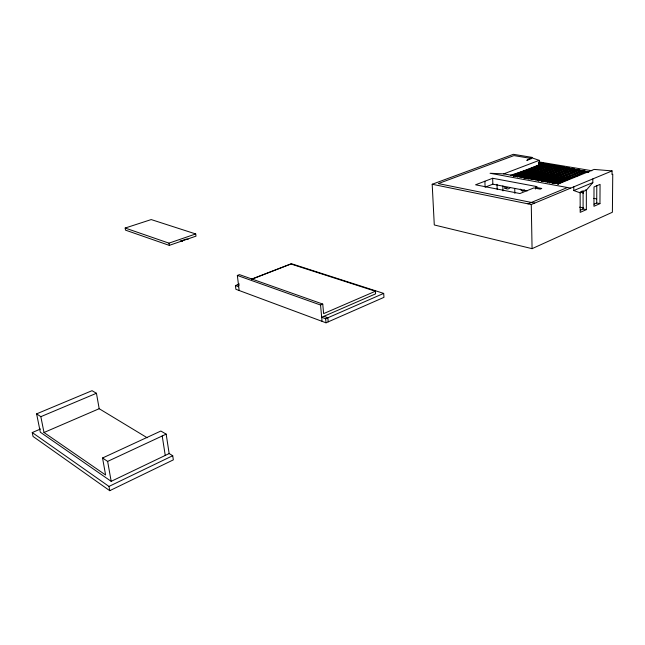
<?xml version="1.0" encoding="UTF-8"?>
<svg xmlns="http://www.w3.org/2000/svg" width="645" height="645" viewBox="0 0 645 645"><rect width="100%" height="100%" fill="white"/><g stroke="black" fill="none" stroke-linecap="round" stroke-linejoin="round"><path stroke-width="0.97" d="M573.784 186.832L573.792 190.557L580.137 192.815L586.337 190.186L592.811 182.575L592.828 178.907M594.142 204.151L596.722 203.022L596.794 185.728M599.955 203.643L600.06 184.381L594.013 186.945L593.948 206.295L599.955 203.643L596.722 203.022M557.925 184.115L594.118 169.417L612.049 170.909L612.016 174.529L612.75 174.215L612.387 212.253L532.069 248.664L434.287 224.968L432.19 184.26L513.396 154.316L532.173 157.396L529.948 158.235M40.571 428.99L32.25 432.545L33.048 436.447L109.739 490.684L173.352 459.861L172.715 455.717L169.159 453.556L166.16 434.133L160.863 431.029L102.547 457.99L105.603 475.002L43.997 432.505L40.837 416.67L36.62 413.856L92.033 390.685L96.444 393.273L99.185 408.712L147.173 437.753M32.25 432.545L108.981 486.419L172.715 455.717M36.62 413.856L40.312 432.206L111.182 481.339L169.159 453.556M576.59 175.9L585.66 171.578L587.684 171.965M575.13 173.892L581.484 170.877L539.333 162.613M569.164 174.029L577.331 170.183L539.293 162.621L571.156 169.143L571.164 170.699M567.761 172.038L573.203 169.482L539.252 162.637L579.404 170.53L579.404 172.884M560.948 172.61L569.116 168.797L539.212 162.661L565.044 168.111L559.602 170.643M102.547 457.99L107.634 461.401L166.16 434.133M553.749 170.788L561.005 167.434L539.365 162.766L558.997 167.095L559.005 168.643M549.734 170.103L556.99 166.757L539.341 162.822M544.84 169.828L553.007 166.088L539.317 162.895L554.998 166.418L555.014 167.966M544.509 167.49L549.048 165.418L539.293 163.008L551.024 165.749L551.04 167.289M537.857 168.055L545.114 164.757L538.76 163.04M535.769 166.563L541.211 164.104L538.559 163.274M557.748 183.994L585.66 171.578L539.26 163.774M552.652 183.623L581.484 170.877L551.652 182.962M585.249 189.985L586.337 190.186L586.345 209.641L580.186 212.358L580.137 192.815M549.387 182.462L577.331 170.183L547.492 182.204M580.468 210.157L583.104 208.996L586.345 209.641M239.408 284.002L235.425 285.55L235.885 289.291L326.023 322.814L383.969 297.345L383.686 293.402L291.588 263.765L251.526 279.309M545.243 181.705L573.203 169.482L543.372 181.447M251.695 279.1L290.758 263.95L375.406 291.234L375.6 293.862L321.686 317.276L325.652 318.743L383.686 293.402M541.139 180.955L569.116 168.797L538.341 181.068M537.059 180.213L565.044 168.111L535.205 179.955M375.406 291.234L323.629 313.615L322.75 304.077L239.472 274.633L237.344 275.447L239.166 290.508M533.004 179.471L561.005 167.434L531.166 179.213M43.997 432.505L99.185 408.712M528.078 179.125L556.99 166.757L527.159 178.48M524.087 178.391L553.007 166.088L523.176 177.754M237.344 275.447L320.541 305.021L322.75 304.077M521.023 177.278L549.048 165.418L519.217 177.028M579.936 192.234L582.588 191.113M517.08 176.561L545.114 164.757L515.282 176.311M40.837 416.67L96.444 393.273M513.17 175.843L541.211 164.104L511.38 175.601M573.792 190.557L592.811 182.575M527.997 203.852L567.423 187.518M432.19 184.26L531.27 204.521L612.049 170.909M556.764 183.349L585.66 171.578M553.741 183.341L583.572 171.231L583.572 172.804M535.471 187.276L537.083 186.623L492.659 178.27L475.55 184.801L519.926 193.54L533.85 187.929L540.171 189.13L541.792 188.469L535.471 187.276L535.495 189.025M549.572 182.583L579.404 170.53M522.353 190.872L523.813 190.283M545.428 181.826L575.267 169.828L575.267 171.401M541.316 181.076L571.156 169.143M537.237 180.326L567.076 168.45L567.084 170.014M533.181 179.584L563.021 167.773L563.029 169.321M529.158 178.85L558.997 167.095M524.232 178.488L554.998 166.418M521.192 177.391L551.024 165.749M517.25 176.674L547.081 165.088L547.097 166.62M513.331 175.956L543.154 164.427L543.179 165.959M527.328 190.847L492.836 184.172L485.096 187.171L484.895 181.229M570.688 188.114L490.071 173.271L503.753 173.876L539.212 160.339L539.284 165.297M169.28 245.374L195.999 236.143L195.709 233.95L151.204 219.574L125.186 228.04L125.517 230.144L169.28 245.374L168.966 243.157L125.186 228.04M188.163 239.214L186.969 239.247M168.966 243.157L195.709 233.95M182.245 240.488L186.381 239.053M554.668 183.398L577.976 175.496M549.572 182.954L570.083 176.029M546.363 181.882L564.085 175.94M542.251 181.132L562.771 174.287M538.172 180.382L560.561 172.957M534.116 179.649L554.644 172.868M530.093 178.907L548.75 172.787M526.094 178.181L542.888 172.699M521.345 177.706L540.51 171.481M517.403 176.988L536.567 170.796M510.558 175.255L531.633 168.506M513.485 176.27L533.609 169.804M539.188 161.951L591.876 170.74M561.916 166.87L559.9 166.531L587.764 171.933L538.406 162.411M503.753 173.876L558.667 183.898M581.717 191.218L583.636 191.573M580.476 192.331L583.362 192.863L583.362 190.864M593.803 198.354L596.657 198.886M583.572 171.231L539.357 162.605L588.256 171.884M539.333 162.58L588.901 172.102L539.373 162.605L588.103 171.901M579.541 207.158L583.467 207.94M539.276 162.629L575.267 169.828M534.657 203.111L438.302 183.583L513.952 155.598L531.73 158.525L526.788 160.395L531.432 157.67L539.212 160.339M539.188 162.669L567.076 168.45M539.373 162.75L563.021 167.773M581.5 192.412L583.362 192.863M539.284 163.08L547.081 165.088M538.672 163.137L543.154 164.427M181.995 240.972L182.551 241.157L180.221 240.803M237.545 284.727L239.19 285.332M323.879 316.324L327.853 317.775L328.216 321.855M235.425 285.55L238.706 286.759M108.981 486.419L109.739 490.684M107.634 461.401L111.182 481.339M162.209 435.972L165.249 455.426M320.541 305.021L322.065 321.339M325.652 318.743L326.023 322.814M492.659 178.27L492.836 184.172M497.021 184.309L497.166 189.243M502.85 185.945L502.987 190.896M514.726 188.461L514.847 193.347M531.27 204.521L532.069 248.664M583.08 191.565L583.104 208.996M524.345 189.888A2.886 2.217 67.5 0 1 520.313 189.106M509.897 188.009A7.563 4.644 -77.1 0 1 504.382 186.768M507.147 187.477A7.546 4.644 -77.1 0 1 504.656 188.445"/></g></svg>
